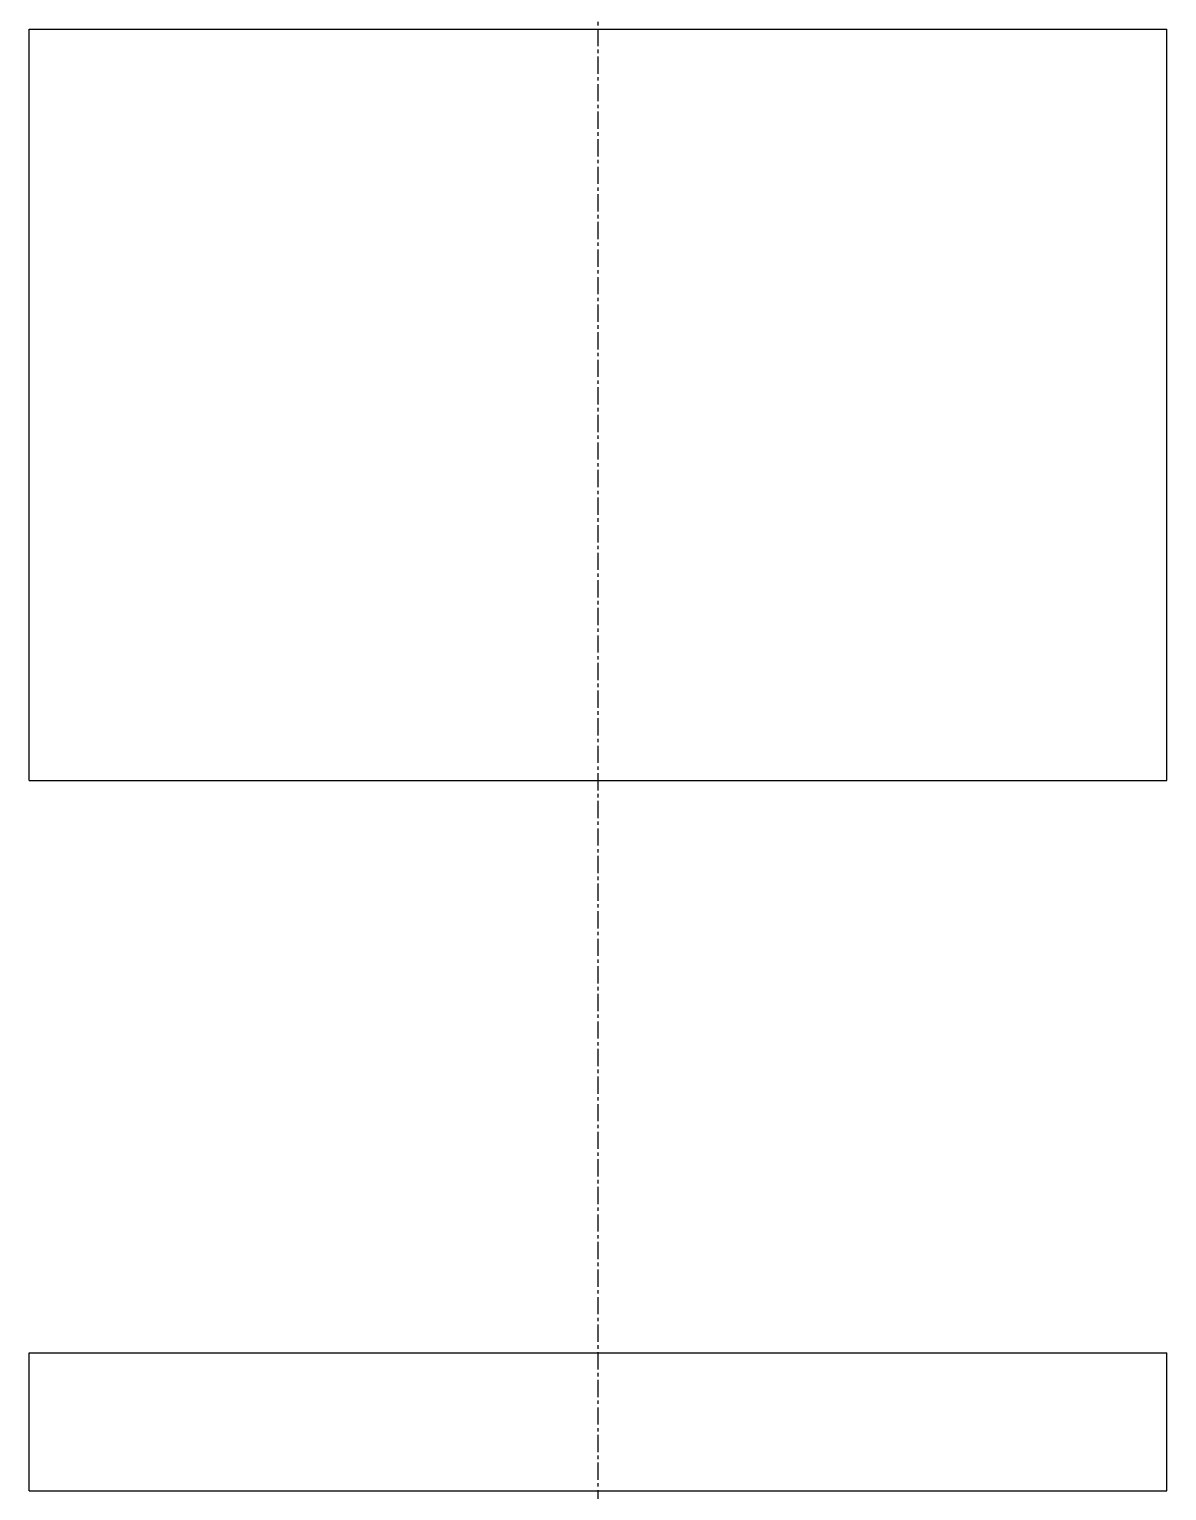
# Model space of a CAD drawing. Header units: millimetres. Extents: x 315 to 397, y 498 to 604.
import ezdxf

# ---------------------------------------------------------------- set-up
doc = ezdxf.new("R2010")
doc.units = ezdxf.units.MM
doc.header["$MEASUREMENT"] = 0
doc.linetypes.add('CENTER', pattern=[2, 1.25, -0.25, 0.25, -0.25])
doc.layers.add('Breadboard', color=6, linetype='Continuous')
doc.layers.add('Centerline', color=1, linetype='CENTER')

msp = doc.modelspace()

# ---------------------------------------------------------------- linework, layer by layer
at = {"layer": 'Breadboard'}
for p, q in [((314.58, 604.02), (397.08, 604.02)), ((314.58, 549.52), (314.58, 604.02)), ((397.08, 549.52), (397.08, 604.02)), ((314.58, 549.52), (397.08, 549.52)), ((314.58, 497.99), (314.58, 507.99)), ((314.58, 507.99), (397.08, 507.99)), ((397.08, 497.99), (397.08, 507.99)), ((314.58, 497.99), (397.08, 497.99))]:
    msp.add_line(p, q, dxfattribs=at)
at = {"layer": 'Centerline'}
msp.add_xline((355.83, 604.02), (0, -1), dxfattribs=at)

doc.saveas('drawing.dxf')
